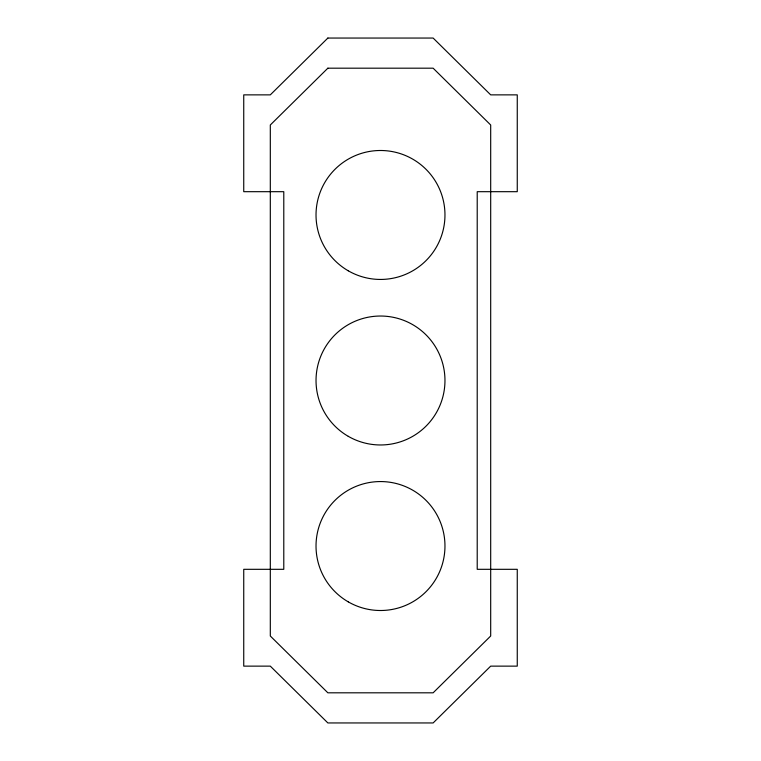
<?xml version="1.0" encoding="UTF-8"?>
<svg xmlns="http://www.w3.org/2000/svg" width="761" height="761" viewBox="0 0 761 761"><rect width="100%" height="100%" fill="white"/><g stroke="black" fill="none" stroke-linecap="round" stroke-linejoin="round"><path stroke-width="1.14" d="M327.867 38.05L270.307 94.868L243.739 94.868L243.739 191.686L283.786 191.686L283.786 569.314L243.739 569.314L243.739 666.132L270.307 666.132L327.867 722.95L433.133 722.95L490.693 666.132L517.261 666.132L517.261 569.314L477.214 569.314L477.214 191.686L517.261 191.686L517.261 94.868L490.693 94.868L433.133 38.05L327.867 38.05M327.867 68.186L270.307 124.994L270.307 636.006L327.867 692.814L433.133 692.814L490.693 636.006L490.693 124.994L433.133 68.186L327.867 68.186M348.262 436.329A64.466 64.466 0 0 0 444.966 380.5A64.466 64.466 0 0 0 348.262 324.671A64.466 64.466 0 0 0 348.262 436.329M348.262 270.802A64.466 64.466 0 0 0 444.966 214.963A64.466 64.466 0 0 0 348.262 159.135A64.466 64.466 0 0 0 348.262 270.802M348.262 601.865A64.466 64.466 0 0 0 444.966 546.037A64.466 64.466 0 0 0 348.262 490.198A64.466 64.466 0 0 0 348.262 601.865"/></g></svg>
